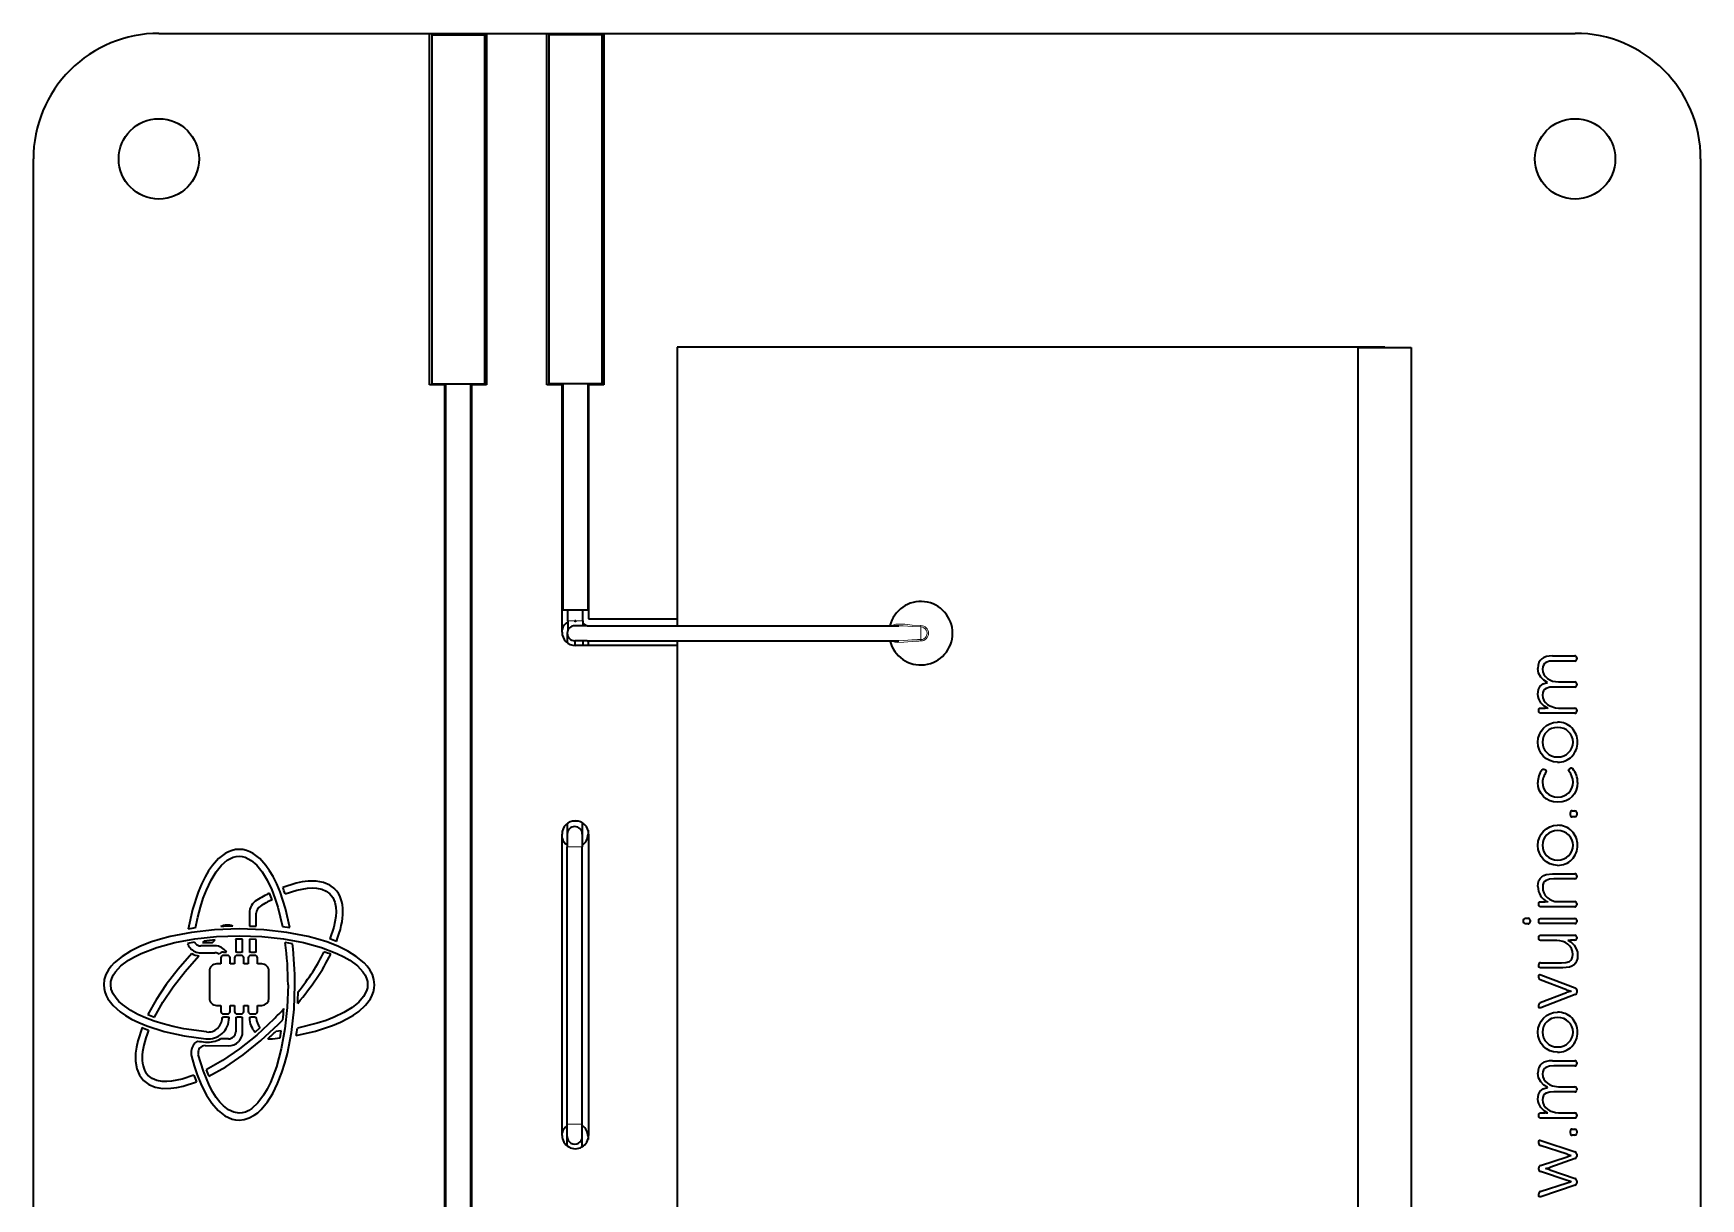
# Model space of a CAD drawing. Extents: x 490 to 886, y 288 to 581.
# Drawn here: x 561.3 to 627.7, y 412 to 458.4 of the extents above; entities that cross this region are included whole.
import ezdxf

# ---------------------------------------------------------------- set-up
doc = ezdxf.new("R2010")
doc.units = 0

msp = doc.modelspace()

# ---------------------------------------------------------------- linework, layer by layer
at = {"color": 7, "lineweight": 35, "ltscale": 0.269382}
msp.add_line((566.31, 458.381), (577.085, 458.381), dxfattribs=at)
at = {"color": 7, "lineweight": 35, "ltscale": 0.384578}
msp.add_line((566.36, 458.381), (581.743, 458.381), dxfattribs=at)
at = {"color": 7, "lineweight": 35, "ltscale": 0.350005}
for p, q in [((577.085, 444.38), (577.085, 458.38)), ((579.354, 458.38), (579.354, 444.38)), ((581.754, 444.38), (581.754, 458.38)), ((584.022, 458.38), (584.022, 444.38))]:
    msp.add_line(p, q, dxfattribs=at)
at = {"color": 7, "lineweight": 35, "ltscale": 0.052499}
for p, q in [((577.169, 458.326), (579.269, 458.326)), ((583.938, 458.326), (581.838, 458.326)), ((577.169, 444.43), (579.269, 444.43)), ((583.938, 444.43), (581.838, 444.43))]:
    msp.add_line(p, q, dxfattribs=at)
at = {"color": 7, "lineweight": 35, "ltscale": 0.347379}
for p, q in [((577.169, 458.326), (577.169, 444.43)), ((579.269, 458.326), (579.269, 444.43)), ((581.838, 458.326), (581.838, 444.43)), ((583.938, 458.326), (583.938, 444.43))]:
    msp.add_line(p, q, dxfattribs=at)
at = {"color": 7, "lineweight": 35, "ltscale": 0.060013}
msp.add_line((579.354, 458.381), (581.754, 458.381), dxfattribs=at)
at = {"color": 7, "lineweight": 35}
for p, q in [((581.754, 458.381), (622.511, 458.381)), ((584.022, 458.381), (622.69, 458.381)), ((561.31, 387.621), (561.31, 453.381)), ((561.31, 387.621), (561.31, 453.381)), ((627.69, 453.381), (627.69, 387.621)), ((615.119, 445.883), (586.943, 445.883)), ((614.04, 445.876), (614.04, 395.118)), ((616.161, 445.876), (616.161, 395.112)), ((616.161, 445.876), (616.161, 395.112)), ((577.691, 402.496), (577.691, 444.38)), ((577.719, 444.43), (577.719, 403.43)), ((578.719, 444.43), (578.719, 403.43)), ((578.749, 444.38), (578.749, 402.496)), ((586.943, 434.009), (586.943, 395.118))]:
    msp.add_line(p, q, dxfattribs=at)
at = {"color": 7, "lineweight": 35, "ltscale": 0.270382}
msp.add_line((586.943, 445.883), (586.943, 435.067), dxfattribs=at)
at = {"color": 7, "lineweight": 35, "ltscale": 0.053038}
msp.add_line((614.04, 445.876), (616.161, 445.876), dxfattribs=at)
at = {"color": 7, "lineweight": 35, "ltscale": 0.026993}
msp.add_line((614.04, 445.876), (615.119, 445.876), dxfattribs=at)
at = {"color": 7, "lineweight": 35, "ltscale": 0.000154877}
for p, q in [((615.119, 445.876), (615.119, 445.883)), ((621.602, 423.792), (621.602, 423.798)), ((621.587, 416.41), (621.587, 416.416)), ((621.602, 415.382), (621.602, 415.388))]:
    msp.add_line(p, q, dxfattribs=at)
at = {"color": 7, "lineweight": 35, "ltscale": 0.026045}
msp.add_line((615.119, 445.876), (616.161, 445.876), dxfattribs=at)
at = {"color": 7, "lineweight": 35, "ltscale": 0.015132}
msp.add_line((577.691, 444.38), (577.085, 444.38), dxfattribs=at)
at = {"color": 7, "lineweight": 35, "ltscale": 0.015115}
msp.add_line((579.354, 444.38), (578.749, 444.38), dxfattribs=at)
at = {"color": 7, "lineweight": 35, "ltscale": 0.015125}
for p, q in [((582.359, 444.38), (581.754, 444.38)), ((584.022, 444.38), (583.417, 444.38))]:
    msp.add_line(p, q, dxfattribs=at)
at = {"color": 7, "lineweight": 35, "ltscale": 0.246049}
msp.add_line((582.359, 434.538), (582.359, 444.38), dxfattribs=at)
at = {"color": 7, "lineweight": 35, "ltscale": 0.225}
for p, q in [((582.388, 444.43), (582.388, 435.43)), ((583.388, 444.43), (583.388, 435.43))]:
    msp.add_line(p, q, dxfattribs=at)
at = {"color": 7, "lineweight": 35, "ltscale": 0.232819}
msp.add_line((583.417, 444.38), (583.417, 435.067), dxfattribs=at)
at = {"color": 7, "lineweight": 35, "ltscale": 0.025}
msp.add_line((582.388, 435.43), (583.388, 435.43), dxfattribs=at)
at = {"color": 7, "lineweight": 35, "ltscale": 0.01091}
for p, q in [((582.589, 434.994), (582.589, 435.43)), ((583.189, 434.994), (583.189, 435.43))]:
    msp.add_line(p, q, dxfattribs=at)
at = {"color": 7, "lineweight": 13, "ltscale": 0.00692}
for p, q in [((582.866, 434.994), (582.589, 434.994)), ((583.189, 434.994), (582.912, 434.994))]:
    msp.add_line(p, q, dxfattribs=at)
at = {"color": 7, "lineweight": 35, "ltscale": 0.009567}
msp.add_line((582.589, 434.994), (582.589, 434.611), dxfattribs=at)
at = {"color": 7, "lineweight": 35, "ltscale": 0.0125}
for p, q in [((583.365, 434.794), (582.865, 434.794)), ((583.365, 434.194), (582.865, 434.194)), ((582.565, 426.494), (582.565, 425.994)), ((583.165, 426.494), (583.165, 425.994)), ((582.565, 414.453), (582.565, 414.953)), ((583.165, 414.453), (583.165, 414.953))]:
    msp.add_line(p, q, dxfattribs=at)
at = {"color": 7, "lineweight": 35, "ltscale": 0.001161}
msp.add_line((582.912, 434.994), (582.866, 434.994), dxfattribs=at)
at = {"color": 7, "lineweight": 35, "ltscale": 0.005009}
msp.add_line((583.189, 434.994), (583.189, 434.794), dxfattribs=at)
at = {"color": 7, "lineweight": 35, "ltscale": 0.310155}
for p, q in [((583.365, 434.794), (595.771, 434.794)), ((583.365, 434.194), (595.771, 434.194))]:
    msp.add_line(p, q, dxfattribs=at)
at = {"color": 7, "lineweight": 35, "ltscale": 0.088135}
msp.add_line((583.417, 435.067), (586.943, 435.067), dxfattribs=at)
at = {"color": 7, "lineweight": 35, "ltscale": 0.000102234}
msp.add_line((586.947, 435.067), (586.943, 435.067), dxfattribs=at)
at = {"color": 7, "lineweight": 35, "ltscale": 0.006836}
msp.add_line((586.947, 435.067), (586.947, 434.794), dxfattribs=at)
at = {"color": 7, "lineweight": 13, "ltscale": 0.001376}
for p, q in [((596.643, 434.801), (596.643, 434.746)), ((596.643, 434.186), (596.643, 434.242))]:
    msp.add_line(p, q, dxfattribs=at)
at = {"color": 7, "lineweight": 35, "ltscale": 0.009375}
msp.add_line((582.565, 434.494), (582.565, 434.119), dxfattribs=at)
at = {"color": 7, "lineweight": 35, "ltscale": 0.004659}
msp.add_line((582.877, 434.008), (582.877, 434.194), dxfattribs=at)
at = {"color": 7, "lineweight": 35, "ltscale": 0.004631}
for p, q in [((583.189, 434.194), (583.189, 434.009)), ((586.947, 434.194), (586.947, 434.009))]:
    msp.add_line(p, q, dxfattribs=at)
at = {"color": 7, "lineweight": 35, "ltscale": 0.004624}
msp.add_line((583.394, 434.194), (583.394, 434.009), dxfattribs=at)
at = {"color": 7, "lineweight": 13, "ltscale": 0.006312}
for p, q in [((596.643, 434.494), (596.643, 434.746)), ((596.643, 434.242), (596.643, 434.494))]:
    msp.add_line(p, q, dxfattribs=at)
at = {"color": 7, "lineweight": 35, "ltscale": 0.000326821}
msp.add_line((582.903, 434.009), (582.89, 434.008), dxfattribs=at)
at = {"color": 7, "lineweight": 35, "ltscale": 0.101004}
msp.add_line((586.943, 434.009), (582.903, 434.009), dxfattribs=at)
at = {"color": 7, "lineweight": 35, "ltscale": 0.022168}
for p, q in [((621.794, 433.594), (622.681, 433.594)), ((621.794, 424.916), (622.681, 424.916)), ((621.794, 417.474), (622.681, 417.474))]:
    msp.add_line(p, q, dxfattribs=at)
at = {"color": 7, "lineweight": 35, "ltscale": 0.001352}
for p, q in [((622.756, 433.519), (622.756, 433.464)), ((621.244, 431.387), (621.244, 431.441)), ((621.244, 423.678), (621.244, 423.732)), ((622.756, 417.399), (622.756, 417.345))]:
    msp.add_line(p, q, dxfattribs=at)
at = {"color": 7, "lineweight": 35, "ltscale": 0.020894}
for p, q in [((622.681, 433.389), (621.845, 433.389)), ((622.681, 432.352), (621.845, 432.352)), ((622.681, 417.27), (621.845, 417.27)), ((622.681, 416.233), (621.845, 416.233))]:
    msp.add_line(p, q, dxfattribs=at)
at = {"color": 7, "lineweight": 35, "ltscale": 0.00015564}
for p, q in [((621.587, 432.529), (621.587, 432.536)), ((621.602, 431.501), (621.602, 431.508)), ((622.537, 420.236), (622.537, 420.242))]:
    msp.add_line(p, q, dxfattribs=at)
at = {"color": 7, "lineweight": 35, "ltscale": 0.01638}
for p, q in [((622.026, 432.557), (622.681, 432.557)), ((622.026, 431.517), (622.681, 431.517)), ((622.026, 416.437), (622.681, 416.437)), ((622.026, 415.397), (622.681, 415.397))]:
    msp.add_line(p, q, dxfattribs=at)
at = {"color": 7, "lineweight": 35, "ltscale": 0.001421}
for p, q in [((622.756, 432.484), (622.756, 432.427)), ((622.756, 424.841), (622.756, 424.784)), ((621.244, 422.337), (621.244, 422.394)), ((622.756, 416.365), (622.756, 416.308))]:
    msp.add_line(p, q, dxfattribs=at)
at = {"color": 7, "lineweight": 35, "ltscale": 0.004358}
for p, q in [((621.32, 431.513), (621.494, 431.513)), ((621.32, 423.804), (621.494, 423.804)), ((622.681, 422.268), (622.507, 422.268)), ((621.32, 415.394), (621.494, 415.394))]:
    msp.add_line(p, q, dxfattribs=at)
at = {"color": 7, "lineweight": 35, "ltscale": 0.034036}
for p, q in [((622.681, 431.312), (621.32, 431.312)), ((622.681, 423.603), (621.32, 423.603)), ((621.32, 423.137), (622.681, 423.137)), ((622.681, 422.932), (621.32, 422.932)), ((621.32, 422.467), (622.681, 422.467)), ((622.681, 415.193), (621.32, 415.193))]:
    msp.add_line(p, q, dxfattribs=at)
at = {"color": 7, "lineweight": 35, "ltscale": 0.00143}
for p, q in [((622.756, 431.445), (622.756, 431.387)), ((622.756, 423.735), (622.756, 423.678)), ((621.244, 423.008), (621.244, 423.065)), ((622.756, 423.065), (622.756, 423.008)), ((621.244, 421.243), (621.244, 421.3)), ((622.756, 415.325), (622.756, 415.268))]:
    msp.add_line(p, q, dxfattribs=at)
at = {"color": 7, "lineweight": 35, "ltscale": 0.000979538}
msp.add_line((621.482, 429.067), (621.515, 429.046), dxfattribs=at)
at = {"color": 7, "lineweight": 35, "ltscale": 0.000922733}
msp.add_line((622.467, 429.091), (622.498, 429.112), dxfattribs=at)
at = {"color": 7, "lineweight": 35, "ltscale": 0.010585}
msp.add_line((582.565, 426.917), (582.565, 426.494), dxfattribs=at)
at = {"color": 7, "lineweight": 13, "ltscale": 0.00932}
msp.add_line((582.702, 426.994), (583.075, 426.994), dxfattribs=at)
at = {"color": 7, "lineweight": 35, "ltscale": 0.011384}
msp.add_line((583.165, 426.949), (583.165, 426.494), dxfattribs=at)
at = {"color": 7, "lineweight": 35, "ltscale": 0.00248}
for p, q in [((622.507, 427.254), (622.507, 427.354)), ((622.756, 427.354), (622.756, 427.254)), ((622.507, 414.583), (622.507, 414.682)), ((622.756, 414.682), (622.756, 414.583))]:
    msp.add_line(p, q, dxfattribs=at)
at = {"color": 7, "lineweight": 35, "ltscale": 0.002557}
for p, q in [((622.579, 427.426), (622.681, 427.426)), ((622.681, 427.182), (622.579, 427.182)), ((622.579, 414.754), (622.681, 414.754)), ((622.681, 414.511), (622.579, 414.511))]:
    msp.add_line(p, q, dxfattribs=at)
at = {"color": 7, "lineweight": 35, "ltscale": 0.299998}
for p, q in [((582.359, 414.498), (582.359, 426.498)), ((583.417, 426.498), (583.417, 414.498))]:
    msp.add_line(p, q, dxfattribs=at)
at = {"color": 7, "lineweight": 35, "ltscale": 0.003988}
msp.add_line((583.394, 426.653), (583.394, 426.494), dxfattribs=at)
at = {"color": 7, "lineweight": 13, "ltscale": 0.015001}
for p, q in [((582.565, 425.994), (583.165, 425.994)), ((582.565, 414.953), (583.165, 414.953))]:
    msp.add_line(p, q, dxfattribs=at)
at = {"color": 7, "lineweight": 35, "ltscale": 0.276018}
for p, q in [((582.565, 414.953), (582.565, 425.994)), ((583.165, 414.953), (583.165, 425.994))]:
    msp.add_line(p, q, dxfattribs=at)
at = {"color": 7, "lineweight": 35, "ltscale": 0.020816}
msp.add_line((622.681, 424.712), (621.848, 424.712), dxfattribs=at)
at = {"color": 7, "lineweight": 35, "ltscale": 0.016605}
msp.add_line((622.017, 423.807), (622.681, 423.807), dxfattribs=at)
at = {"color": 7, "lineweight": 35, "ltscale": 0.01281}
msp.add_line((569.912, 423.348), (569.912, 422.836), dxfattribs=at)
at = {"color": 7, "lineweight": 35, "ltscale": 0.012994}
msp.add_line((570.187, 422.829), (570.187, 423.348), dxfattribs=at)
at = {"color": 7, "lineweight": 35, "ltscale": 0.001878}
for p, q in [((620.643, 422.999), (620.643, 423.074)), ((620.899, 423.074), (620.899, 422.999))]:
    msp.add_line(p, q, dxfattribs=at)
at = {"color": 7, "lineweight": 35, "ltscale": 0.002704}
for p, q in [((620.718, 423.146), (620.827, 423.146)), ((620.827, 422.926), (620.718, 422.926))]:
    msp.add_line(p, q, dxfattribs=at)
at = {"color": 7, "lineweight": 35, "ltscale": 0.007084}
msp.add_line((567.729, 422.191), (567.449, 422.146), dxfattribs=at)
at = {"color": 7, "lineweight": 35, "ltscale": 0.000164321}
msp.add_line((567.473, 422.707), (567.475, 422.713), dxfattribs=at)
at = {"color": 7, "lineweight": 35, "ltscale": 0.000140985}
msp.add_line((567.474, 422.712), (567.473, 422.707), dxfattribs=at)
at = {"color": 7, "lineweight": 35, "ltscale": 0.002306}
msp.add_line((568.107, 422.24), (568.041, 422.176), dxfattribs=at)
at = {"color": 7, "lineweight": 35, "ltscale": 0.003895}
msp.add_line((568.437, 422.176), (568.552, 422.281), dxfattribs=at)
at = {"color": 7, "lineweight": 35, "ltscale": 0.001201}
msp.add_line((569.363, 422.315), (569.366, 422.267), dxfattribs=at)
at = {"color": 7, "lineweight": 35, "ltscale": 0.011983}
msp.add_line((569.366, 422.267), (569.366, 421.788), dxfattribs=at)
at = {"color": 7, "lineweight": 35, "ltscale": 0.001204}
msp.add_line((569.641, 422.267), (569.638, 422.315), dxfattribs=at)
at = {"color": 7, "lineweight": 35, "ltscale": 0.01198}
msp.add_line((569.641, 421.788), (569.641, 422.267), dxfattribs=at)
at = {"color": 7, "lineweight": 35, "ltscale": 0.006877}
msp.add_line((569.912, 422.836), (570.187, 422.829), dxfattribs=at)
at = {"color": 7, "lineweight": 35, "ltscale": 0.006881}
msp.add_line((570.187, 422.298), (569.912, 422.31), dxfattribs=at)
at = {"color": 7, "lineweight": 35, "ltscale": 0.013043}
msp.add_line((569.912, 422.31), (569.912, 421.788), dxfattribs=at)
at = {"color": 7, "lineweight": 35, "ltscale": 0.01274}
msp.add_line((570.187, 421.788), (570.187, 422.298), dxfattribs=at)
at = {"color": 7, "lineweight": 35, "ltscale": 0.007385}
msp.add_line((571.231, 422.814), (571.524, 422.776), dxfattribs=at)
at = {"color": 7, "lineweight": 35, "ltscale": 0.007278}
msp.add_line((571.624, 422.132), (571.337, 422.18), dxfattribs=at)
at = {"color": 7, "lineweight": 35, "ltscale": 0.016226}
msp.add_line((621.969, 422.262), (621.32, 422.262), dxfattribs=at)
at = {"color": 7, "lineweight": 35, "ltscale": 0.000145721}
msp.add_line((622.399, 422.277), (622.399, 422.271), dxfattribs=at)
at = {"color": 7, "lineweight": 35, "ltscale": 0.001353}
for p, q in [((622.756, 422.394), (622.756, 422.34)), ((621.244, 415.268), (621.244, 415.322))]:
    msp.add_line(p, q, dxfattribs=at)
at = {"color": 7, "lineweight": 35, "ltscale": 0.014067}
for p, q in [((568.538, 422.046), (567.975, 422.046)), ((567.975, 421.771), (568.538, 421.771))]:
    msp.add_line(p, q, dxfattribs=at)
at = {"color": 7, "lineweight": 35, "ltscale": 0.009911}
msp.add_line((568.041, 422.176), (568.437, 422.176), dxfattribs=at)
at = {"color": 7, "lineweight": 35, "ltscale": 0.000387625}
msp.add_line((568.703, 421.716), (568.713, 421.728), dxfattribs=at)
at = {"color": 7, "lineweight": 35, "ltscale": 0.004041}
for p, q in [((568.776, 421.566), (568.776, 421.404)), ((569.14, 421.404), (569.14, 421.566)), ((569.322, 421.566), (569.322, 421.404)), ((569.686, 421.404), (569.686, 421.566)), ((569.868, 421.566), (569.868, 421.404)), ((570.232, 421.404), (570.232, 421.566))]:
    msp.add_line(p, q, dxfattribs=at)
at = {"color": 7, "lineweight": 35, "ltscale": 0.003157}
msp.add_line((568.876, 421.796), (569.003, 421.796), dxfattribs=at)
at = {"color": 7, "lineweight": 35, "ltscale": 0.002045}
for p, q in [((568.958, 421.666), (568.876, 421.666)), ((570.132, 421.666), (570.05, 421.666)), ((568.876, 419.335), (568.958, 419.335)), ((570.05, 419.335), (570.132, 419.335))]:
    msp.add_line(p, q, dxfattribs=at)
at = {"color": 7, "lineweight": 35, "ltscale": 0.002046}
for p, q in [((569.04, 421.666), (568.958, 421.666)), ((569.504, 421.666), (569.422, 421.666)), ((569.586, 421.666), (569.504, 421.666)), ((568.958, 419.335), (569.04, 419.335)), ((569.422, 419.335), (569.504, 419.335)), ((569.504, 419.335), (569.586, 419.335))]:
    msp.add_line(p, q, dxfattribs=at)
at = {"color": 7, "lineweight": 35, "ltscale": 0.004092}
for p, q in [((569.422, 421.796), (569.586, 421.796)), ((569.968, 421.796), (570.132, 421.796)), ((569.586, 419.205), (569.422, 419.205)), ((570.132, 419.205), (569.968, 419.205))]:
    msp.add_line(p, q, dxfattribs=at)
at = {"color": 7, "lineweight": 35, "ltscale": 0.002048}
for p, q in [((570.05, 421.666), (569.968, 421.666)), ((569.968, 419.335), (570.05, 419.335))]:
    msp.add_line(p, q, dxfattribs=at)
at = {"color": 7, "lineweight": 35, "ltscale": 0.026812}
for p, q in [((568.317, 421.037), (568.317, 419.964)), ((570.691, 419.964), (570.691, 421.037))]:
    msp.add_line(p, q, dxfattribs=at)
at = {"color": 7, "lineweight": 35, "ltscale": 0.00425}
for p, q in [((568.776, 421.326), (568.606, 421.326)), ((568.606, 419.675), (568.776, 419.675))]:
    msp.add_line(p, q, dxfattribs=at)
at = {"color": 7, "lineweight": 35, "ltscale": 0.001955}
for p, q in [((568.776, 421.404), (568.776, 421.326)), ((569.14, 421.326), (569.14, 421.404)), ((569.322, 421.404), (569.322, 421.326)), ((569.686, 421.326), (569.686, 421.404)), ((569.868, 421.404), (569.868, 421.326)), ((570.232, 421.326), (570.232, 421.404))]:
    msp.add_line(p, q, dxfattribs=at)
at = {"color": 7, "lineweight": 35, "ltscale": 0.004546}
for p, q in [((569.322, 421.326), (569.14, 421.326)), ((569.14, 419.675), (569.322, 419.675))]:
    msp.add_line(p, q, dxfattribs=at)
at = {"color": 7, "lineweight": 35, "ltscale": 0.004547}
for p, q in [((569.868, 421.326), (569.686, 421.326)), ((569.686, 419.675), (569.868, 419.675))]:
    msp.add_line(p, q, dxfattribs=at)
at = {"color": 7, "lineweight": 35, "ltscale": 0.004251}
for p, q in [((570.402, 421.326), (570.232, 421.326)), ((570.232, 419.675), (570.402, 419.675))]:
    msp.add_line(p, q, dxfattribs=at)
at = {"color": 7, "lineweight": 35, "ltscale": 0.020808}
msp.add_line((621.32, 421.376), (622.152, 421.376), dxfattribs=at)
at = {"color": 7, "lineweight": 35, "ltscale": 0.02216}
msp.add_line((622.206, 421.171), (621.32, 421.171), dxfattribs=at)
at = {"color": 7, "lineweight": 35, "ltscale": 0.036629}
msp.add_line((621.332, 420.898), (622.699, 420.372), dxfattribs=at)
at = {"color": 7, "lineweight": 35, "ltscale": 0.001576}
for p, q in [((621.244, 420.774), (621.244, 420.837)), ((621.244, 414.18), (621.244, 414.243)), ((621.244, 412.115), (621.244, 412.178))]:
    msp.add_line(p, q, dxfattribs=at)
at = {"color": 7, "lineweight": 35, "ltscale": 0.028041}
msp.add_line((622.353, 420.296), (621.304, 420.693), dxfattribs=at)
at = {"color": 7, "lineweight": 35, "ltscale": 0.002472}
msp.add_line((622.756, 420.29), (622.756, 420.191), dxfattribs=at)
at = {"color": 7, "lineweight": 35, "ltscale": 0.001953}
for p, q in [((568.776, 419.675), (568.776, 419.597)), ((569.14, 419.597), (569.14, 419.675)), ((569.322, 419.675), (569.322, 419.597)), ((569.686, 419.597), (569.686, 419.675)), ((569.868, 419.675), (569.868, 419.597)), ((570.232, 419.597), (570.232, 419.675))]:
    msp.add_line(p, q, dxfattribs=at)
at = {"color": 7, "lineweight": 35, "ltscale": 0.004038}
for p, q in [((568.776, 419.597), (568.776, 419.435)), ((569.14, 419.435), (569.14, 419.597)), ((569.322, 419.597), (569.322, 419.435)), ((569.686, 419.435), (569.686, 419.597)), ((569.868, 419.597), (569.868, 419.435)), ((570.232, 419.435), (570.232, 419.597))]:
    msp.add_line(p, q, dxfattribs=at)
at = {"color": 7, "lineweight": 35, "ltscale": 0.001653}
msp.add_line((621.244, 419.638), (621.244, 419.704), dxfattribs=at)
at = {"color": 7, "lineweight": 35, "ltscale": 0.028065}
msp.add_line((621.304, 419.786), (622.353, 420.185), dxfattribs=at)
at = {"color": 7, "lineweight": 35, "ltscale": 0.036627}
msp.add_line((622.699, 420.107), (621.332, 419.581), dxfattribs=at)
at = {"color": 7, "lineweight": 35, "ltscale": 0.000740051}
msp.add_line((568.829, 419.21), (568.829, 419.181), dxfattribs=at)
at = {"color": 7, "lineweight": 35, "ltscale": 0.004091}
msp.add_line((569.04, 419.205), (568.876, 419.205), dxfattribs=at)
at = {"color": 7, "lineweight": 35, "ltscale": 0.000871277}
msp.add_line((569.104, 419.181), (569.104, 419.216), dxfattribs=at)
at = {"color": 7, "lineweight": 35, "ltscale": 0.014614}
for p, q in [((569.367, 419.213), (569.367, 418.628)), ((569.641, 418.628), (569.641, 419.213))]:
    msp.add_line(p, q, dxfattribs=at)
at = {"color": 7, "lineweight": 35, "ltscale": 0.000784302}
msp.add_line((569.912, 419.213), (569.912, 419.182), dxfattribs=at)
at = {"color": 7, "lineweight": 35, "ltscale": 0.000783539}
msp.add_line((570.187, 419.182), (570.187, 419.213), dxfattribs=at)
at = {"color": 7, "lineweight": 35, "ltscale": 0.005918}
msp.add_line((571.074, 418.93), (571.24, 419.099), dxfattribs=at)
at = {"color": 7, "lineweight": 35, "ltscale": 0.008151}
msp.add_line((569.082, 418.346), (568.756, 418.348), dxfattribs=at)
at = {"color": 7, "lineweight": 35, "ltscale": 0.006876}
msp.add_line((570.138, 418.61), (570.343, 418.793), dxfattribs=at)
at = {"color": 7, "lineweight": 35, "ltscale": 0.007515}
msp.add_line((570.836, 418.347), (571.135, 418.381), dxfattribs=at)
at = {"color": 7, "lineweight": 35, "ltscale": 0.005533}
msp.add_line((571.182, 418.665), (570.962, 418.639), dxfattribs=at)
at = {"color": 7, "lineweight": 35, "ltscale": 0.007194}
msp.add_line((571.135, 418.381), (571.182, 418.665), dxfattribs=at)
at = {"color": 7, "lineweight": 35, "ltscale": 0.023203}
msp.add_line((568.153, 418.077), (569.081, 418.071), dxfattribs=at)
at = {"color": 7, "lineweight": 35, "ltscale": 0.009331}
msp.add_line((582.565, 414.08), (582.565, 414.453), dxfattribs=at)
at = {"color": 7, "lineweight": 35, "ltscale": 0.010143}
msp.add_line((583.165, 414.047), (583.165, 414.453), dxfattribs=at)
at = {"color": 7, "lineweight": 35, "ltscale": 0.002743}
msp.add_line((583.394, 414.453), (583.394, 414.343), dxfattribs=at)
at = {"color": 7, "lineweight": 35, "ltscale": 0.036023}
for p, q in [((621.328, 414.303), (622.693, 413.84)), ((622.693, 412.515), (621.328, 412.052))]:
    msp.add_line(p, q, dxfattribs=at)
at = {"color": 7, "lineweight": 35, "ltscale": 0.027964}
msp.add_line((622.371, 413.75), (621.307, 414.096), dxfattribs=at)
at = {"color": 7, "lineweight": 35, "ltscale": 0.027938}
msp.add_line((621.311, 413.299), (622.371, 413.651), dxfattribs=at)
at = {"color": 7, "lineweight": 35, "ltscale": 0.026805}
msp.add_line((622.693, 413.579), (621.68, 413.227), dxfattribs=at)
at = {"color": 7, "lineweight": 35, "ltscale": 0.001467}
msp.add_line((622.371, 413.651), (622.427, 413.669), dxfattribs=at)
at = {"color": 7, "lineweight": 35, "ltscale": 0.002766}
msp.add_line((622.427, 413.669), (622.534, 413.699), dxfattribs=at)
at = {"color": 7, "lineweight": 35, "ltscale": 0.000146484}
for p, q in [((622.534, 413.699), (622.534, 413.705)), ((621.518, 413.182), (621.518, 413.176)), ((622.534, 412.653), (622.534, 412.659))]:
    msp.add_line(p, q, dxfattribs=at)
at = {"color": 7, "lineweight": 35, "ltscale": 0.002325}
msp.add_line((622.756, 413.756), (622.756, 413.663), dxfattribs=at)
at = {"color": 7, "lineweight": 35, "ltscale": 0.001801}
msp.add_line((621.25, 413.143), (621.25, 413.215), dxfattribs=at)
at = {"color": 7, "lineweight": 35, "ltscale": 0.027936}
msp.add_line((622.371, 412.707), (621.311, 413.059), dxfattribs=at)
at = {"color": 7, "lineweight": 35, "ltscale": 0.02678}
msp.add_line((621.68, 413.128), (622.693, 412.779), dxfattribs=at)
at = {"color": 7, "lineweight": 35, "ltscale": 0.027966}
msp.add_line((621.307, 412.262), (622.371, 412.608), dxfattribs=at)
at = {"color": 7, "lineweight": 35, "ltscale": 0.001469}
msp.add_line((622.427, 412.689), (622.371, 412.707), dxfattribs=at)
at = {"color": 7, "lineweight": 35, "ltscale": 0.004211}
msp.add_line((622.371, 412.608), (622.534, 412.653), dxfattribs=at)
at = {"color": 7, "lineweight": 35, "ltscale": 0.002764}
msp.add_line((622.534, 412.659), (622.427, 412.689), dxfattribs=at)
at = {"color": 7, "lineweight": 35, "ltscale": 0.002334}
msp.add_line((622.756, 412.695), (622.756, 412.602), dxfattribs=at)
at = {"color": 7, "lineweight": 35}
for points in [[(582.912, 434.994), (582.898, 434.959), (582.875, 434.963), (582.866, 434.994)], [(621.587, 432.536), (621.447, 432.621), (621.326, 432.75), (621.24, 432.91), (621.208, 433.092)], [(621.845, 433.389), (621.671, 433.377), (621.528, 433.329), (621.473, 433.286), (621.431, 433.23), (621.404, 433.157), (621.395, 433.064)], [(621.395, 433.064), (621.408, 432.955), (621.449, 432.857), (621.512, 432.77), (621.593, 432.696), (621.689, 432.637), (621.796, 432.593), (622.026, 432.557)], [(621.208, 432.064), (621.232, 432.249), (621.303, 432.385), (621.421, 432.477), (621.587, 432.529)], [(621.845, 432.352), (621.68, 432.343), (621.536, 432.301), (621.478, 432.261), (621.434, 432.205), (621.405, 432.131), (621.394, 432.033)], [(621.602, 431.508), (621.455, 431.592), (621.328, 431.724), (621.241, 431.886), (621.217, 431.974), (621.208, 432.064)], [(621.244, 431.441), (621.253, 431.482), (621.278, 431.506), (621.32, 431.513)], [(621.394, 432.033), (621.409, 431.924), (621.45, 431.823), (621.514, 431.734), (621.596, 431.659), (621.692, 431.599), (621.912, 431.526), (622.026, 431.517)], [(621.208, 430.155), (621.224, 430.315), (621.268, 430.466), (621.339, 430.602), (621.434, 430.72), (621.549, 430.817), (621.682, 430.891), (621.83, 430.938), (621.993, 430.955)], [(621.32, 431.312), (621.278, 431.321), (621.253, 431.346), (621.244, 431.387)], [(621.993, 429.358), (621.831, 429.374), (621.682, 429.422), (621.549, 429.496), (621.434, 429.593), (621.339, 429.71), (621.268, 429.845), (621.224, 429.995), (621.208, 430.155)], [(621.993, 430.744), (621.868, 430.732), (621.754, 430.697), (621.651, 430.643), (621.563, 430.571), (621.491, 430.485), (621.437, 430.385), (621.403, 430.274), (621.391, 430.157), (621.403, 430.039), (621.437, 429.928), (621.491, 429.828), (621.563, 429.742), (621.651, 429.67), (621.754, 429.615), (621.868, 429.58), (621.993, 429.569)], [(621.993, 429.569), (622.12, 429.58), (622.238, 429.615), (622.343, 429.67), (622.433, 429.742), (622.507, 429.828), (622.562, 429.928), (622.597, 430.039), (622.609, 430.157), (622.597, 430.274), (622.562, 430.385), (622.507, 430.485), (622.433, 430.571), (622.343, 430.643), (622.238, 430.697), (622.12, 430.732), (621.993, 430.744)], [(621.38, 429.058), (621.41, 429.083), (621.444, 429.086), (621.482, 429.067)], [(622.45, 428.992), (622.432, 429.028), (622.438, 429.061), (622.467, 429.091)], [(622.002, 427.762), (621.834, 427.778), (621.682, 427.824), (621.546, 427.897), (621.431, 427.993), (621.337, 428.109), (621.267, 428.243), (621.223, 428.394), (621.208, 428.556)], [(621.392, 428.562), (621.403, 428.442), (621.437, 428.33), (621.49, 428.23), (621.561, 428.143), (621.65, 428.072), (621.754, 428.018), (621.872, 427.984), (622.002, 427.973)], [(622.002, 427.973), (622.131, 427.984), (622.248, 428.018), (622.352, 428.072), (622.439, 428.143), (622.51, 428.23), (622.564, 428.331), (622.598, 428.443), (622.609, 428.565)], [(622.792, 428.556), (622.778, 428.393), (622.735, 428.242), (622.666, 428.106), (622.573, 427.989), (622.458, 427.894), (622.323, 427.823), (622.171, 427.778), (622.002, 427.762)], [(621.208, 426.049), (621.224, 426.21), (621.268, 426.36), (621.339, 426.496), (621.434, 426.614), (621.549, 426.712), (621.682, 426.786), (621.83, 426.833), (621.993, 426.849)], [(621.993, 426.639), (621.868, 426.626), (621.754, 426.592), (621.651, 426.537), (621.563, 426.466), (621.491, 426.379), (621.437, 426.28), (621.403, 426.169), (621.391, 426.052), (621.403, 425.934), (621.437, 425.822), (621.491, 425.722), (621.563, 425.636), (621.651, 425.565), (621.754, 425.51), (621.868, 425.475), (621.993, 425.463)], [(621.993, 425.463), (622.12, 425.475), (622.238, 425.51), (622.343, 425.565), (622.433, 425.636), (622.507, 425.722), (622.562, 425.822), (622.597, 425.934), (622.609, 426.052), (622.597, 426.169), (622.562, 426.28), (622.507, 426.379), (622.433, 426.466), (622.343, 426.537), (622.238, 426.592), (622.12, 426.626), (621.993, 426.639)], [(569.504, 425.89), (569.361, 425.88), (569.221, 425.848), (569.083, 425.797), (568.947, 425.725), (568.687, 425.524), (568.441, 425.251), (568.289, 425.035), (568.146, 424.791), (568.005, 424.505), (567.874, 424.191), (567.651, 423.5), (567.475, 422.713)], [(567.763, 422.761), (567.855, 423.189), (567.961, 423.59), (568.075, 423.943), (568.199, 424.267), (568.384, 424.66), (568.586, 424.992), (568.801, 425.258), (569.028, 425.454), (569.263, 425.574), (569.383, 425.605), (569.504, 425.615)], [(571.524, 422.776), (571.35, 423.532), (571.13, 424.204), (570.999, 424.518), (570.856, 424.803), (570.718, 425.039), (570.571, 425.248), (570.326, 425.522), (570.065, 425.723), (569.93, 425.795), (569.791, 425.848), (569.649, 425.879), (569.504, 425.89)], [(569.504, 425.615), (569.627, 425.605), (569.747, 425.573), (569.983, 425.452), (570.208, 425.255), (570.421, 424.989), (570.62, 424.66), (570.802, 424.272), (570.927, 423.947), (571.041, 423.594), (571.231, 422.814)], [(621.993, 425.253), (621.831, 425.269), (621.682, 425.316), (621.549, 425.39), (621.434, 425.487), (621.339, 425.605), (621.268, 425.74), (621.224, 425.889), (621.208, 426.049)], [(621.208, 424.408), (621.218, 424.538), (621.247, 424.646), (621.295, 424.733), (621.362, 424.802), (621.445, 424.854), (621.546, 424.889), (621.794, 424.916)], [(573.315, 424.312), (573.109, 424.468), (572.862, 424.573), (572.575, 424.625), (572.252, 424.625), (572.018, 424.597), (571.77, 424.546), (571.238, 424.377)], [(571.333, 424.118), (571.799, 424.27), (572.22, 424.347), (572.41, 424.357), (572.585, 424.348), (572.794, 424.306), (572.974, 424.229), (573.12, 424.118), (573.232, 423.972), (573.31, 423.793), (573.352, 423.583), (573.362, 423.408), (573.352, 423.217), (573.274, 422.793), (573.12, 422.321)], [(621.848, 424.712), (621.677, 424.701), (621.534, 424.656), (621.479, 424.614), (621.437, 424.555), (621.41, 424.479), (621.401, 424.381)], [(621.401, 424.381), (621.412, 424.265), (621.447, 424.156), (621.503, 424.058), (621.577, 423.974), (621.667, 423.905), (621.772, 423.852), (621.889, 423.819), (622.017, 423.807)], [(621.244, 423.732), (621.253, 423.772), (621.278, 423.796), (621.32, 423.804)], [(621.32, 423.603), (621.278, 423.611), (621.253, 423.636), (621.244, 423.678)], [(620.643, 423.074), (620.652, 423.114), (620.677, 423.138), (620.718, 423.146)], [(620.718, 422.926), (620.677, 422.934), (620.652, 422.958), (620.643, 422.999)], [(621.244, 423.065), (621.253, 423.105), (621.278, 423.129), (621.32, 423.137)], [(621.32, 422.932), (621.278, 422.941), (621.253, 422.966), (621.244, 423.008)], [(569.504, 422.721), (568.523, 422.686), (567.605, 422.585), (566.763, 422.422), (566.376, 422.32), (566.013, 422.205), (565.57, 422.033), (565.177, 421.841), (564.84, 421.63), (564.531, 421.373), (564.407, 421.237), (564.304, 421.098), (564.2, 420.905), (564.136, 420.706), (564.114, 420.501)], [(564.389, 420.501), (564.401, 420.627), (564.434, 420.752), (564.493, 420.883), (564.576, 421.011), (564.799, 421.25), (565.099, 421.474), (565.339, 421.614), (565.609, 421.746), (566.23, 421.982), (566.946, 422.177), (567.74, 422.323), (568.598, 422.415), (569.504, 422.447)], [(574.894, 420.501), (574.872, 420.706), (574.808, 420.905), (574.704, 421.098), (574.601, 421.237), (574.476, 421.373), (574.168, 421.63), (573.831, 421.841), (573.438, 422.033), (572.995, 422.205), (572.632, 422.32), (572.245, 422.422), (571.403, 422.585), (570.485, 422.686), (569.504, 422.721)], [(569.504, 422.447), (570.41, 422.415), (571.268, 422.323), (572.062, 422.177), (572.778, 421.982), (573.399, 421.746), (573.668, 421.614), (573.909, 421.474), (574.209, 421.25), (574.432, 421.011), (574.515, 420.883), (574.574, 420.752), (574.607, 420.627), (574.619, 420.501)], [(621.244, 422.394), (621.253, 422.435), (621.278, 422.459), (621.32, 422.467)], [(621.32, 422.262), (621.278, 422.27), (621.253, 422.296), (621.244, 422.337)], [(622.6, 421.703), (622.586, 421.826), (622.547, 421.936), (622.487, 422.032), (622.408, 422.112), (622.313, 422.176), (622.206, 422.223), (622.09, 422.252), (621.969, 422.262)], [(622.399, 422.271), (622.522, 422.201), (622.651, 422.077), (622.751, 421.903), (622.782, 421.796), (622.792, 421.676)], [(567.616, 421.743), (567.073, 421.125), (566.599, 420.509), (566.196, 419.903), (565.869, 419.316)], [(566.132, 419.214), (566.465, 419.803), (566.874, 420.413), (567.356, 421.031), (567.903, 421.645)], [(622.152, 421.376), (622.324, 421.386), (622.466, 421.43), (622.522, 421.471), (622.564, 421.529), (622.591, 421.606), (622.6, 421.703)], [(622.792, 421.676), (622.782, 421.542), (622.751, 421.432), (622.708, 421.352), (622.648, 421.288), (622.566, 421.236), (622.465, 421.2), (622.206, 421.171)], [(621.32, 421.171), (621.278, 421.179), (621.253, 421.203), (621.244, 421.243)], [(621.244, 420.837), (621.249, 420.872), (621.254, 420.884), (621.266, 420.898), (621.283, 420.904), (621.332, 420.898)], [(564.114, 420.501), (564.125, 420.355), (564.157, 420.213), (564.209, 420.073), (564.281, 419.936), (564.484, 419.673), (564.76, 419.426), (564.977, 419.275), (565.224, 419.132), (565.51, 418.992), (565.825, 418.862), (566.52, 418.64), (567.308, 418.467), (568.181, 418.346)], [(568.209, 418.619), (567.3, 418.749), (566.88, 418.837), (566.484, 418.939), (566.115, 419.055), (565.776, 419.182), (565.469, 419.32), (565.196, 419.468), (564.854, 419.706), (564.716, 419.831), (564.601, 419.96), (564.485, 420.136), (564.414, 420.317), (564.389, 420.501)], [(571.45, 420.501), (571.418, 419.595), (571.326, 418.737), (571.18, 417.942), (570.986, 417.227), (570.749, 416.606), (570.617, 416.336), (570.477, 416.096), (570.253, 415.795), (570.014, 415.572), (569.886, 415.49), (569.755, 415.43), (569.63, 415.397), (569.504, 415.386)], [(569.504, 415.111), (569.709, 415.133), (569.908, 415.196), (570.101, 415.3), (570.241, 415.404), (570.376, 415.528), (570.633, 415.837), (570.844, 416.174), (571.036, 416.566), (571.209, 417.009), (571.324, 417.372), (571.426, 417.76), (571.588, 418.602), (571.69, 419.52), (571.725, 420.501)], [(571.771, 418.48), (572.543, 418.656), (573.222, 418.877), (573.533, 419.008), (573.815, 419.149), (574.053, 419.29), (574.263, 419.439), (574.533, 419.683), (574.731, 419.943), (574.801, 420.078), (574.852, 420.216), (574.883, 420.357), (574.894, 420.501)], [(574.619, 420.501), (574.608, 420.38), (574.578, 420.261), (574.458, 420.028), (574.264, 419.804), (574.001, 419.59), (573.674, 419.39), (573.288, 419.206), (572.962, 419.079), (572.608, 418.964), (571.821, 418.771)], [(621.332, 419.581), (621.284, 419.574), (621.267, 419.581), (621.249, 419.606), (621.244, 419.638)], [(570.88, 419.125), (570.206, 418.497), (569.522, 417.949), (568.847, 417.486), (568.194, 417.117)], [(568.294, 416.853), (568.967, 417.23), (569.663, 417.705), (570.37, 418.274), (571.074, 418.93)], [(621.208, 418.607), (621.224, 418.768), (621.268, 418.918), (621.339, 419.054), (621.434, 419.172), (621.549, 419.27), (621.682, 419.343), (621.83, 419.39), (621.993, 419.407)], [(621.993, 419.196), (621.868, 419.184), (621.754, 419.15), (621.651, 419.095), (621.563, 419.023), (621.491, 418.937), (621.437, 418.837), (621.403, 418.727), (621.391, 418.61), (621.403, 418.492), (621.437, 418.38), (621.491, 418.28), (621.563, 418.194), (621.651, 418.122), (621.754, 418.067), (621.868, 418.033), (621.993, 418.021)], [(621.993, 418.021), (622.12, 418.033), (622.238, 418.067), (622.343, 418.122), (622.433, 418.194), (622.507, 418.28), (622.562, 418.38), (622.597, 418.492), (622.609, 418.61), (622.597, 418.727), (622.562, 418.837), (622.507, 418.937), (622.433, 419.023), (622.343, 419.095), (622.238, 419.15), (622.12, 419.184), (621.993, 419.196)], [(565.636, 418.792), (565.464, 418.262), (565.411, 418.014), (565.38, 417.778), (565.377, 417.45), (565.427, 417.157), (565.532, 416.902), (565.693, 416.689)], [(621.993, 417.81), (621.831, 417.826), (621.682, 417.874), (621.549, 417.948), (621.434, 418.045), (621.339, 418.163), (621.268, 418.297), (621.224, 418.447), (621.208, 418.607)], [(567.609, 417.661), (567.716, 417.275), (567.834, 416.918), (568.01, 416.486), (568.203, 416.108), (568.412, 415.787), (568.665, 415.497), (568.933, 415.285), (569.075, 415.208), (569.22, 415.153), (569.361, 415.122), (569.504, 415.111)], [(569.504, 415.386), (569.291, 415.419), (569.082, 415.515), (568.877, 415.672), (568.733, 415.823), (568.594, 416.004), (568.452, 416.226), (568.317, 416.479), (568.078, 417.053), (567.876, 417.728)], [(567.705, 416.896), (567.238, 416.738), (566.814, 416.654), (566.621, 416.641), (566.442, 416.648), (566.227, 416.689), (566.041, 416.767), (565.887, 416.884)], [(621.587, 416.416), (621.447, 416.502), (621.326, 416.631), (621.24, 416.79), (621.208, 416.972)], [(621.845, 417.27), (621.671, 417.258), (621.528, 417.21), (621.473, 417.167), (621.431, 417.11), (621.404, 417.037), (621.395, 416.945)], [(621.395, 416.945), (621.408, 416.836), (621.449, 416.738), (621.512, 416.651), (621.593, 416.577), (621.689, 416.517), (621.796, 416.473), (622.026, 416.437)], [(565.693, 416.689), (565.906, 416.528), (566.162, 416.423), (566.456, 416.373), (566.786, 416.377), (567.023, 416.409), (567.272, 416.463), (567.804, 416.636)], [(621.208, 415.944), (621.232, 416.13), (621.303, 416.266), (621.421, 416.358), (621.587, 416.41)], [(621.845, 416.233), (621.68, 416.224), (621.536, 416.182), (621.478, 416.141), (621.434, 416.085), (621.405, 416.011), (621.394, 415.914)], [(621.602, 415.388), (621.455, 415.472), (621.328, 415.605), (621.241, 415.767), (621.217, 415.855), (621.208, 415.944)], [(621.394, 415.914), (621.409, 415.805), (621.45, 415.704), (621.514, 415.615), (621.596, 415.54), (621.692, 415.48), (621.912, 415.407), (622.026, 415.397)], [(621.244, 415.322), (621.253, 415.362), (621.278, 415.386), (621.32, 415.394)], [(621.32, 415.193), (621.278, 415.201), (621.253, 415.226), (621.244, 415.268)], [(621.244, 414.243), (621.254, 414.287), (621.282, 414.307), (621.328, 414.303)], [(621.328, 412.052), (621.282, 412.048), (621.254, 412.069), (621.244, 412.115)]]:
    msp.add_lwpolyline(points, dxfattribs=at)
at = {"color": 7, "lineweight": 13}
for points in [[(596.643, 434.801), (596.302, 434.82), (596.001, 434.85), (595.821, 434.859), (595.647, 434.85), (595.562, 434.835), (595.442, 434.794)], [(596.643, 434.746), (596.309, 434.76), (595.938, 434.789), (595.771, 434.794)], [(595.441, 434.194), (595.607, 434.144), (595.724, 434.131), (595.96, 434.135), (596.12, 434.149), (596.472, 434.181)], [(595.771, 434.194), (595.962, 434.201), (596.285, 434.226), (596.465, 434.237)]]:
    msp.add_lwpolyline(points, dxfattribs=at)
at = {"color": 7, "lineweight": 35}
for centre in [(566.31, 453.381), (622.69, 453.381)]:
    msp.add_circle(centre, 1.6, dxfattribs=at)
for centre, radius, start, end in [((566.31, 453.381), 5, 90, 180.00001), ((622.69, 453.381), 5, 0, 90), ((596.643, 434.494), 1.264, 193.73055, 166.26943), ((582.864, 434.494), 0.528, 121.39963, 163.0142), ((582.865, 434.494), 0.3, 90, 270), ((582.862, 434.492), 0.532, 34.61999, 52.18144), ((582.89, 434.538), 0.531, 179.99857, 270.00251), ((622.691, 433.529), 0.0649, 351.21496, 98.78504), ((621.503, 431.105), 0.409, 76.03028, 91.32696), ((622.003, 430.164), 0.79, 359.56009, 90.6812), ((622.691, 431.377), 0.0647, 261.04026, 8.95921), ((622.002, 430.149), 0.79, 269.33153, 0.65234), ((622.006, 428.563), 0.798, 141.72483, 180.54644), ((622.395, 428.327), 1.062, 144.51661, 153.8024), ((621.943, 428.559), 0.667, 0.54129, 40.50725), ((621.958, 428.56), 0.835, 359.70799, 39.74417), ((621.899, 428.579), 0.507, 154.64768, 181.94232), ((582.888, 426.498), 0.529, 359.99113, 179.98912), ((622.003, 426.058), 0.79, 359.56009, 90.6812), ((622.569, 427.363), 0.0623, 81.31962, 189.00009), ((622.569, 427.245), 0.0622, 171.21996, 278.78003), ((582.867, 426.496), 0.532, 197.18411, 235.38676), ((582.865, 426.494), 0.3, 0, 179.99999), ((582.866, 426.493), 0.528, 304.4906, 0.0407), ((622.002, 426.043), 0.79, 269.33153, 0.65234), ((622.691, 424.851), 0.0647, 351.04079, 98.95974), ((565.047, 421.961), 6.646, 18.94414, 21.3159), ((621.88, 424.411), 0.673, 180.2043, 245.55631), ((570.521, 423.348), 0.609, 120.78752, 179.91274), ((570.52, 423.348), 0.333, 120.82214, 179.95622), ((574.148, 417.217), 7.732, 116.35013, 120.62465), ((574.119, 417.265), 7.401, 116.53062, 120.62135), ((565.217, 421.939), 5.926, 19.18841, 21.86227), ((621.503, 423.395), 0.409, 76.03028, 91.32696), ((622.691, 423.668), 0.0647, 261.04026, 8.95921), ((569.032, 422.28), 0.594, 68.73496, 116.41962), ((620.836, 423.083), 0.0622, 351.21996, 98.78003), ((620.836, 422.989), 0.0623, 261.31961, 9.00009), ((622.691, 422.997), 0.0647, 261.04026, 8.95921), ((569.279, 412.729), 10.146, 98.59481, 100.24548), ((567.975, 422.325), 0.28, 208.57842, 220.22708), ((569.448, 410.29), 12.025, 94.27453, 96.40223), ((569.622, 409.35), 13.49, 91.58808, 93.6284), ((569.504, 414.456), 7.861, 89.02012, 91.02436), ((559.065, 420.511), 12.385, 359.95349, 7.74572), ((570.943, 416.046), 6.642, 68.49885, 70.8732), ((622.483, 422.64), 0.372, 256.94108, 273.70884), ((567.978, 422.327), 0.559, 198.90407, 220.40825), ((567.975, 422.328), 0.557, 220.61723, 270.01129), ((567.976, 422.328), 0.687, 238.39095, 263.84892), ((567.975, 422.328), 0.282, 220.58872, 269.96736), ((568.538, 421.489), 0.557, 33.44398, 89.95521), ((568.537, 421.491), 0.28, 53.59981, 89.8087), ((568.876, 421.566), 0.229, 89.92642, 135.13156), ((568.876, 421.566), 0.1, 90.0017, 180.13827), ((569.04, 421.566), 0.1, 0.08009, 89.97445), ((569.422, 421.566), 0.1, 90.0197, 179.9284), ((569.426, 421.565), 0.231, 90.85087, 104.86819), ((569.583, 421.568), 0.228, 75.14542, 89.256), ((569.586, 421.566), 0.1, 0.06858, 89.98047), ((569.968, 421.566), 0.1, 90.05542, 179.89923), ((569.971, 421.566), 0.23, 90.86833, 104.88079), ((570.128, 421.567), 0.229, 75.08637, 89.14928), ((570.132, 421.566), 0.1, 0.01799, 90.04941), ((558.75, 420.519), 12.975, 359.91977, 7.14234), ((570.922, 416.108), 6.03, 68.33207, 70.96465), ((568.606, 421.037), 0.289, 89.98664, 180.01831), ((570.402, 421.037), 0.289, 359.97824, 89.99631), ((621.309, 421.311), 0.0647, 81.04079, 188.95974), ((557.717, 420.516), 14.138, 356.92776, 358.76929), ((621.321, 420.768), 0.0762, 175.21977, 257.5673), ((622.726, 421.224), 0.999, 248.12481, 259.09992), ((622.841, 418.801), 1.467, 101.98524, 109.42007), ((622.68, 420.298), 0.0759, 354.27571, 75.57145), ((622.675, 420.185), 0.0811, 287.24212, 4.78183), ((568.606, 419.964), 0.289, 179.99466, 270.00377), ((570.402, 419.964), 0.289, 270.01328, 0.00879), ((561.446, 428.542), 13.33, 315.05223, 317.5612), ((559.219, 420.485), 12.1, 353.42483, 355.55328), ((621.321, 419.71), 0.0767, 102.66464, 184.60525), ((568.245, 425.043), 6.201, 247.47037, 250.07346), ((568.264, 419.181), 0.565, 312.06818, 359.9704), ((568.876, 419.435), 0.1, 179.95131, 270.06428), ((568.263, 419.182), 0.841, 312.1414, 359.93922), ((568.877, 419.437), 0.232, 258.12983, 269.80903), ((569.04, 419.435), 0.1, 270.01396, 359.98469), ((569.036, 419.434), 0.228, 270.92111, 287.32684), ((569.422, 419.435), 0.1, 180.00681, 269.99187), ((569.425, 419.434), 0.229, 255.09801, 269.1749), ((569.586, 419.435), 0.1, 270.00796, 359.9962), ((569.583, 419.435), 0.229, 270.81179, 284.89044), ((569.968, 419.435), 0.1, 180.03598, 269.95617), ((569.971, 419.433), 0.228, 255.04888, 269.19843), ((570.753, 419.184), 0.841, 180.13481, 222.95056), ((570.132, 419.435), 0.1, 269.93904, 0.04677), ((570.128, 419.434), 0.229, 270.82763, 284.9032), ((570.752, 419.183), 0.565, 180.15087, 223.63098), ((622.003, 418.616), 0.79, 359.56009, 90.6812), ((567.932, 424.424), 6.082, 247.81764, 250.44), ((568.151, 417.791), 0.56, 123.83103, 141.74293), ((569.405, 429.91), 11.759, 262.34845, 263.96337), ((568.262, 419.176), 0.964, 264.41395, 300.82845), ((568.265, 419.18), 0.839, 264.24132, 312.08958), ((568.268, 419.172), 0.556, 263.92194, 312.3935), ((569.086, 418.624), 0.554, 269.49161, 314.98907), ((569.083, 418.629), 0.283, 269.73848, 359.90309), ((569.088, 418.627), 0.554, 314.65535, 0.16566), ((561.39, 428.589), 13.807, 312.12863, 313.8928), ((570.754, 419.174), 0.832, 262.93417, 275.69877), ((561.468, 420.397), 10.48, 349.45785, 351.0723), ((622.002, 418.601), 0.79, 269.33153, 0.65234), ((568.143, 417.796), 0.55, 141.64815, 194.17596), ((568.145, 417.795), 0.277, 141.58004, 179.87649), ((568.143, 417.796), 0.276, 179.92647, 194.19449), ((568.15, 417.795), 0.282, 89.49041, 142.14092), ((573.538, 418.987), 6.197, 199.72002, 202.29126), ((573.826, 419.076), 5.962, 199.17969, 201.89495), ((622.691, 417.409), 0.0649, 351.21496, 98.78504), ((582.864, 414.453), 0.528, 124.48483, 163.02147), ((582.865, 414.453), 0.529, 0.01661, 55.48331), ((621.503, 414.985), 0.409, 76.03028, 91.32696), ((622.691, 415.258), 0.0647, 261.04026, 8.95921), ((582.888, 414.498), 0.529, 180.00676, 0.01545), ((582.865, 414.453), 0.3, 179.99999, 360), ((622.569, 414.692), 0.0623, 81.31962, 189.00009), ((622.569, 414.573), 0.0622, 171.21996, 278.78003), ((621.324, 414.173), 0.0791, 175.19844, 258.2328), ((622.712, 414.657), 0.969, 249.43808, 259.41053), ((622.677, 413.763), 0.0791, 355.19844, 78.2328), ((622.677, 413.656), 0.0787, 281.52814, 4.77622), ((621.329, 413.223), 0.0782, 103.34726, 185.71547), ((621.329, 413.135), 0.0786, 174.26624, 256.41091), ((621.306, 414.239), 1.078, 281.35552, 290.3134), ((620.884, 410.749), 2.508, 71.48521, 75.35253), ((621.323, 412.185), 0.0787, 101.52814, 184.77622), ((622.677, 412.702), 0.0787, 355.22378, 78.47186), ((622.672, 412.596), 0.0836, 284.24566, 3.93747)]:
    msp.add_arc(centre, radius, start, end, dxfattribs=at)
at = {"color": 7, "lineweight": 13}
for centre, radius, start, end in [((596.643, 434.494), 0.307, 0, 90), ((596.645, 430.394), 3.848, 90.03538, 92.68091), ((596.645, 431.264), 2.923, 90.04535, 93.39506), ((596.643, 434.494), 0.252, 270, 90.00005), ((596.643, 434.494), 0.307, 270, 0)]:
    msp.add_arc(centre, radius, start, end, dxfattribs=at)
at = {"color": 7, "lineweight": 35}
for centre, major_axis, ratio, start_param, end_param in [((709.322, 342.052), (87.992, -91.401), 0.050662, 3.135182, 3.194202), ((739.595, 326.285), (118.294, -107.14), 0.050956, 3.08539, 3.131565), ((614.55, 441.633), (8.187, -8.225), 0.067801, 6.215799, 6.351195), ((614.55, 424.652), (8.189, 7.885), 0.067754, 6.218033, 6.353429), ((614.55, 440.596), (8.187, -8.225), 0.067801, 6.215799, 6.351195), ((618.732, 427.658), (4.007, 3.839), 0.096964, 6.190565, 6.384062), ((608.62, 425.143), (12.926, 3.866), 0.061201, 6.212159, 6.336106), ((622.072, 422.324), (-0.472, -6.801), 0.096067, 3.052809, 3.210208), ((614.55, 419.521), (8.189, 7.885), 0.067754, 6.218033, 6.353429), ((618.732, 431.04), (4.007, -3.839), 0.096964, 6.182309, 6.375806), ((568.493, 419.914), (4.859, 4.358), 0.388046, 5.948223, 6.304275), ((614.55, 432.617), (8.189, -7.885), 0.067754, 6.212941, 6.348338), ((618.732, 419.949), (4.007, 3.839), 0.096964, 6.190565, 6.384062), ((568.317, 419.806), (5.036, 4.467), 0.383905, 5.641171, 5.954999), ((618.732, 419.279), (4.007, 3.839), 0.096964, 6.190565, 6.384062), ((614.55, 414.562), (8.189, 7.885), 0.067754, 6.218033, 6.353429), ((618.732, 426.126), (4.007, -3.839), 0.096964, 6.182309, 6.375806), ((569.002, 420.423), (4.323, 4.027), 0.425475, 4.990019, 5.436217), ((568.853, 420.591), (4.218, 3.914), 0.427853, 5.056432, 5.430728), ((569.354, 420.585), (-3.465, -3.685), 0.359858, 5.546487, 5.917733), ((570.662, 421.595), (4.779, 4.707), 0.325771, 2.831137, 3.14412), ((709.322, 325.932), (87.992, -91.401), 0.050662, 3.135182, 3.194202), ((739.595, 310.165), (118.294, -107.14), 0.050956, 3.08539, 3.131565), ((614.55, 425.513), (8.187, -8.225), 0.067801, 6.215799, 6.351195), ((614.55, 408.532), (8.189, 7.885), 0.067754, 6.218033, 6.353429), ((614.55, 424.476), (8.187, -8.225), 0.067801, 6.215799, 6.351195), ((618.732, 411.539), (4.007, 3.839), 0.096964, 6.190565, 6.384062), ((614.55, 406.849), (8.189, 7.885), 0.067754, 6.218033, 6.353429), ((618.732, 418.369), (4.007, -3.839), 0.096964, 6.182309, 6.375806)]:
    msp.add_ellipse(centre, major_axis=major_axis, ratio=ratio, start_param=start_param, end_param=end_param, dxfattribs=at)

doc.saveas('drawing.dxf')
